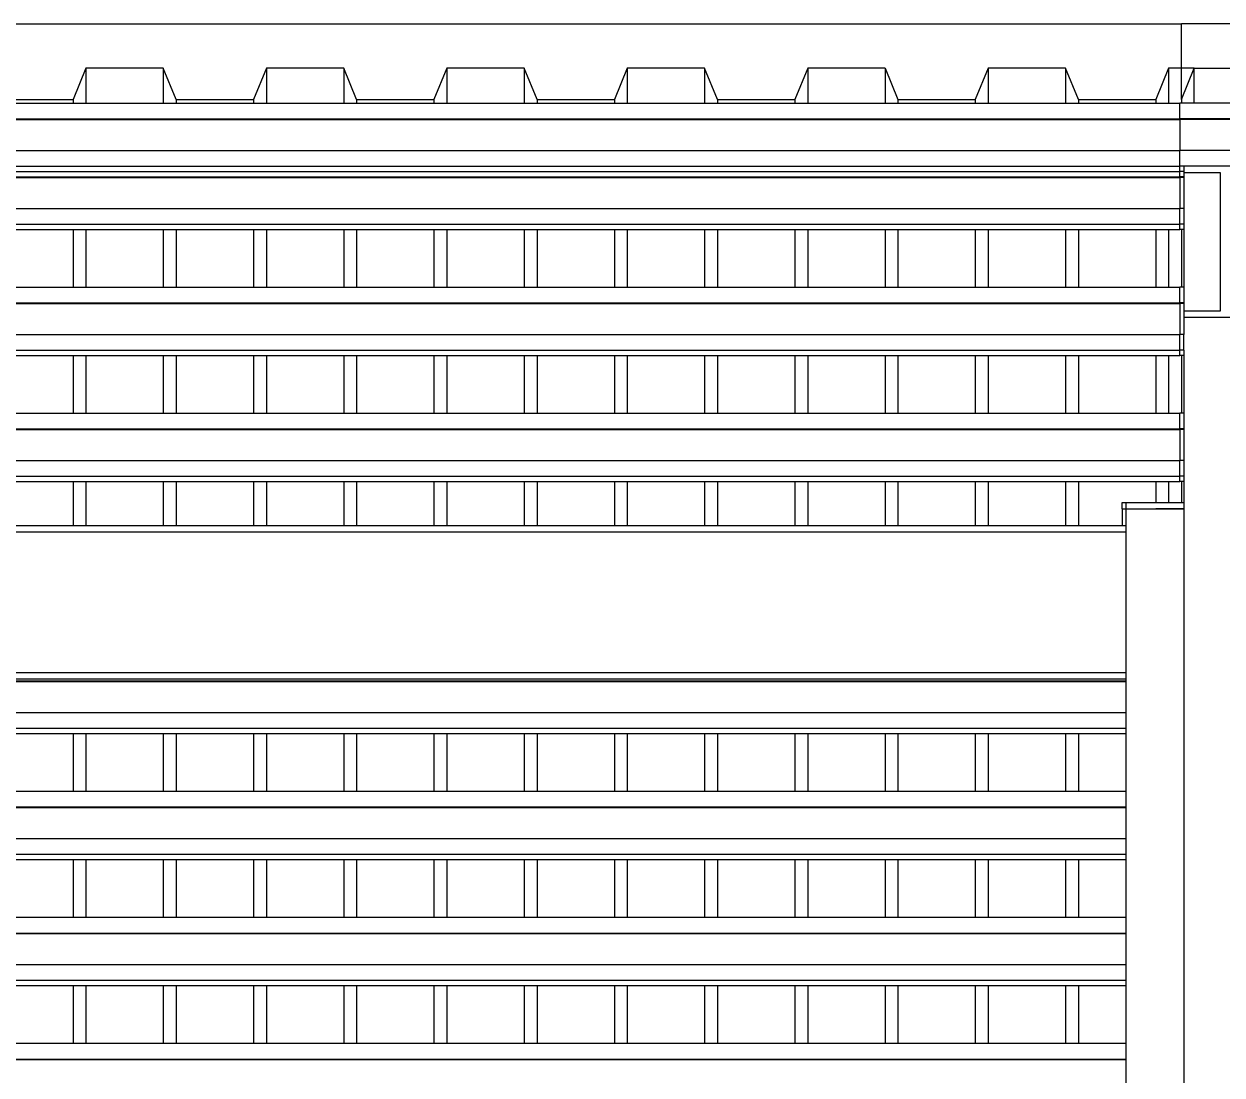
# Model space of a CAD drawing. Extents: x -101 to 101, y -14 to 18.
# Drawn here: x 21.719 to 23.594, y 16.374 to 18.019 of the extents above; entities that cross this region are included whole.
import ezdxf

# ---------------------------------------------------------------- set-up
doc = ezdxf.new("R2010")
doc.units = 0
doc.layers.get('0').update_dxf_attribs({"linetype": 'CONTINUOUS'})

msp = doc.modelspace()

# ---------------------------------------------------------------- linework, layer by layer
for p, q in [((20.5448, 18.019), (23.5301, 18.019)), ((23.5301, 17.9499), (23.5301, 18.019)), ((23.6514, 18.019), (23.5301, 18.019)), ((21.8157, 17.9499), (21.7955, 17.9006)), ((21.8157, 17.9499), (21.8157, 17.895)), ((21.9367, 17.9499), (21.8157, 17.9499)), ((21.9367, 17.9499), (21.9367, 17.895)), ((21.9569, 17.9006), (21.9367, 17.9499)), ((22.0981, 17.9499), (22.0779, 17.9006)), ((22.0981, 17.9499), (22.0981, 17.895)), ((22.2192, 17.9499), (22.0981, 17.9499)), ((22.2192, 17.9499), (22.2192, 17.895)), ((22.2393, 17.9006), (22.2192, 17.9499)), ((22.3805, 17.9499), (22.3604, 17.9006)), ((22.3805, 17.9499), (22.3805, 17.895)), ((22.5016, 17.9499), (22.3805, 17.9499)), ((22.5016, 17.9499), (22.5016, 17.895)), ((22.5217, 17.9006), (22.5016, 17.9499)), ((22.6629, 17.9499), (22.6428, 17.9006)), ((22.6629, 17.9499), (22.6629, 17.895)), ((22.784, 17.9499), (22.6629, 17.9499)), ((22.784, 17.9499), (22.784, 17.895)), ((22.8042, 17.9006), (22.784, 17.9499)), ((22.9454, 17.9499), (22.9252, 17.9006)), ((22.9454, 17.9499), (22.9454, 17.895)), ((23.0664, 17.9499), (22.9454, 17.9499)), ((23.0664, 17.9499), (23.0664, 17.895)), ((23.0664, 17.9499), (23.0866, 17.9006)), ((23.2278, 17.9499), (23.2076, 17.9006)), ((23.3488, 17.9499), (23.2278, 17.9499)), ((23.2278, 17.9499), (23.2278, 17.895)), ((23.369, 17.9006), (23.3488, 17.9499)), ((23.3488, 17.9499), (23.3488, 17.895)), ((23.5102, 17.9499), (23.49, 17.9006)), ((23.5102, 17.9499), (23.5102, 17.895)), ((23.5301, 17.9499), (23.5102, 17.9499)), ((23.5301, 17.9006), (23.5503, 17.9499)), ((23.5301, 17.9006), (23.5301, 17.9499)), ((23.5503, 17.9499), (23.5301, 17.9499)), ((23.5503, 17.895), (23.5503, 17.9499)), ((23.5503, 17.9499), (23.6312, 17.9499)), ((21.6745, 17.9006), (21.7955, 17.9006)), ((21.6745, 17.895), (21.7955, 17.895)), ((21.7955, 17.9006), (21.7955, 17.895)), ((21.7955, 17.895), (21.8157, 17.895)), ((21.8157, 17.895), (21.9367, 17.895)), ((21.9367, 17.895), (21.9569, 17.895)), ((21.9569, 17.9006), (21.9569, 17.895)), ((21.9569, 17.9006), (22.0779, 17.9006)), ((21.9569, 17.895), (22.0779, 17.895)), ((22.0779, 17.9006), (22.0779, 17.895)), ((22.0779, 17.895), (22.0981, 17.895)), ((22.0981, 17.895), (22.2192, 17.895)), ((22.2192, 17.895), (22.2393, 17.895)), ((22.2393, 17.9006), (22.2393, 17.895)), ((22.2393, 17.9006), (22.3604, 17.9006)), ((22.2393, 17.895), (22.3604, 17.895)), ((22.3604, 17.9006), (22.3604, 17.895)), ((22.3604, 17.895), (22.3805, 17.895)), ((22.3805, 17.895), (22.5016, 17.895)), ((22.5016, 17.895), (22.5217, 17.895)), ((22.5217, 17.9006), (22.5217, 17.895)), ((22.5217, 17.9006), (22.6428, 17.9006)), ((22.5217, 17.895), (22.6428, 17.895)), ((22.6428, 17.9006), (22.6428, 17.895)), ((22.6428, 17.895), (22.6629, 17.895)), ((22.6629, 17.895), (22.784, 17.895)), ((22.784, 17.895), (22.8042, 17.895)), ((22.8042, 17.9006), (22.8042, 17.895)), ((22.8042, 17.9006), (22.9252, 17.9006)), ((22.8042, 17.895), (22.9252, 17.895)), ((22.9252, 17.9006), (22.9252, 17.895)), ((22.9252, 17.895), (22.9454, 17.895)), ((22.9454, 17.895), (23.0664, 17.895)), ((23.0664, 17.895), (23.0866, 17.895)), ((23.0866, 17.9006), (23.0866, 17.895)), ((23.0866, 17.9006), (23.2076, 17.9006)), ((23.0866, 17.895), (23.2076, 17.895)), ((23.2076, 17.9006), (23.2076, 17.895)), ((23.2076, 17.895), (23.2278, 17.895)), ((23.2278, 17.895), (23.3488, 17.895)), ((23.3488, 17.895), (23.369, 17.895)), ((23.369, 17.9006), (23.49, 17.9006)), ((23.369, 17.9006), (23.369, 17.895)), ((23.369, 17.895), (23.49, 17.895)), ((23.49, 17.9006), (23.49, 17.895)), ((23.49, 17.895), (23.5102, 17.895)), ((23.5102, 17.895), (23.5277, 17.895)), ((23.5277, 17.8703), (23.5277, 17.895)), ((23.5301, 17.895), (23.5277, 17.895)), ((23.5301, 17.9006), (23.5301, 17.895)), ((23.5503, 17.895), (23.5301, 17.895)), ((23.6312, 17.895), (23.5503, 17.895)), ((5.8392, 17.8703), (23.5277, 17.8703)), ((5.8392, 17.8695), (23.5277, 17.8695)), ((23.5277, 17.8703), (23.5277, 17.8695)), ((23.6537, 17.8703), (23.5277, 17.8703)), ((23.5277, 17.8695), (23.5277, 17.821)), ((23.6537, 17.8695), (23.5277, 17.8695)), ((5.8392, 17.821), (23.5277, 17.821)), ((23.5277, 17.7963), (23.5277, 17.821)), ((23.6537, 17.821), (23.5277, 17.821)), ((19.9037, 17.7963), (23.5277, 17.7963)), ((23.5277, 17.7881), (23.5277, 17.7963)), ((23.5337, 17.7963), (23.5277, 17.7963)), ((23.6537, 17.7963), (23.5337, 17.7963)), ((23.5337, 17.7963), (23.5337, 17.7881)), ((19.9037, 17.7881), (23.5277, 17.7881)), ((19.9037, 17.7796), (23.5277, 17.7796)), ((19.9037, 17.7788), (23.5277, 17.7788)), ((23.5277, 17.7796), (23.5277, 17.7881)), ((23.5337, 17.7881), (23.5277, 17.7881)), ((23.5277, 17.7796), (23.5277, 17.7788)), ((23.5337, 17.7796), (23.5277, 17.7796)), ((23.5277, 17.7788), (23.5277, 17.7303)), ((23.5337, 17.7788), (23.5277, 17.7788)), ((23.5337, 17.7881), (23.5337, 17.7866)), ((23.5337, 17.7866), (23.5906, 17.7866)), ((23.5337, 17.7866), (23.5337, 17.7796)), ((23.5337, 17.7796), (23.5337, 17.7788)), ((23.5337, 17.7788), (23.5337, 17.7303)), ((23.5906, 17.7866), (23.5906, 17.5692)), ((19.9037, 17.7303), (23.5277, 17.7303)), ((23.5277, 17.7056), (23.5277, 17.7303)), ((23.5337, 17.7303), (23.5277, 17.7303)), ((23.5337, 17.7303), (23.5337, 17.7056)), ((19.9037, 17.7056), (23.5277, 17.7056)), ((23.5277, 17.6974), (23.5277, 17.7056)), ((23.5337, 17.7056), (23.5277, 17.7056)), ((23.5337, 17.7056), (23.5337, 17.6974)), ((21.6745, 17.6974), (21.7955, 17.6974)), ((21.7955, 17.6974), (21.7955, 17.607)), ((21.7955, 17.6974), (21.8157, 17.6974)), ((21.8157, 17.6974), (21.8157, 17.607)), ((21.8157, 17.6974), (21.9367, 17.6974)), ((21.9367, 17.6974), (21.9367, 17.607)), ((21.9367, 17.6974), (21.9569, 17.6974)), ((21.9569, 17.6974), (21.9569, 17.607)), ((21.9569, 17.6974), (22.0779, 17.6974)), ((22.0779, 17.6974), (22.0779, 17.607)), ((22.0779, 17.6974), (22.0981, 17.6974)), ((22.0981, 17.6974), (22.0981, 17.607)), ((22.0981, 17.6974), (22.2192, 17.6974)), ((22.2192, 17.6974), (22.2192, 17.607)), ((22.2192, 17.6974), (22.2393, 17.6974)), ((22.2393, 17.6974), (22.2393, 17.607)), ((22.2393, 17.6974), (22.3604, 17.6974)), ((22.3604, 17.6974), (22.3604, 17.607)), ((22.3604, 17.6974), (22.3805, 17.6974)), ((22.3805, 17.6974), (22.3805, 17.607)), ((22.3805, 17.6974), (22.5016, 17.6974)), ((22.5016, 17.6974), (22.5016, 17.607)), ((22.5016, 17.6974), (22.5217, 17.6974)), ((22.5217, 17.6974), (22.5217, 17.607)), ((22.5217, 17.6974), (22.6428, 17.6974)), ((22.6428, 17.6974), (22.6428, 17.607)), ((22.6428, 17.6974), (22.6629, 17.6974)), ((22.6629, 17.6974), (22.6629, 17.607)), ((22.6629, 17.6974), (22.784, 17.6974)), ((22.784, 17.6974), (22.784, 17.607)), ((22.784, 17.6974), (22.8042, 17.6974)), ((22.8042, 17.6974), (22.8042, 17.607)), ((22.8042, 17.6974), (22.9252, 17.6974)), ((22.9252, 17.6974), (22.9252, 17.607)), ((22.9252, 17.6974), (22.9454, 17.6974)), ((22.9454, 17.6974), (22.9454, 17.607)), ((22.9454, 17.6974), (23.0664, 17.6974)), ((23.0664, 17.6974), (23.0664, 17.607)), ((23.0664, 17.6974), (23.0866, 17.6974)), ((23.0866, 17.6974), (23.0866, 17.607)), ((23.0866, 17.6974), (23.2076, 17.6974)), ((23.2076, 17.6974), (23.2076, 17.607)), ((23.2076, 17.6974), (23.2278, 17.6974)), ((23.2278, 17.6974), (23.2278, 17.607)), ((23.2278, 17.6974), (23.3488, 17.6974)), ((23.3488, 17.6974), (23.3488, 17.607)), ((23.3488, 17.6974), (23.369, 17.6974)), ((23.369, 17.6974), (23.369, 17.607)), ((23.369, 17.6974), (23.49, 17.6974)), ((23.49, 17.6974), (23.49, 17.607)), ((23.49, 17.6974), (23.5102, 17.6974)), ((23.5102, 17.6974), (23.5102, 17.607)), ((23.5102, 17.6974), (23.5277, 17.6974)), ((23.5301, 17.6974), (23.5277, 17.6974)), ((23.5301, 17.6974), (23.5301, 17.607)), ((23.5337, 17.6974), (23.5301, 17.6974)), ((23.5337, 17.6974), (23.5337, 17.607)), ((21.6745, 17.607), (21.7955, 17.607)), ((21.7955, 17.607), (21.8157, 17.607)), ((21.8157, 17.607), (21.9367, 17.607)), ((21.9367, 17.607), (21.9569, 17.607)), ((21.9569, 17.607), (22.0779, 17.607)), ((22.0779, 17.607), (22.0981, 17.607)), ((22.0981, 17.607), (22.2192, 17.607)), ((22.2192, 17.607), (22.2393, 17.607)), ((22.2393, 17.607), (22.3604, 17.607)), ((22.3604, 17.607), (22.3805, 17.607)), ((22.3805, 17.607), (22.5016, 17.607)), ((22.5016, 17.607), (22.5217, 17.607)), ((22.5217, 17.607), (22.6428, 17.607)), ((22.6428, 17.607), (22.6629, 17.607)), ((22.6629, 17.607), (22.784, 17.607)), ((22.784, 17.607), (22.8042, 17.607)), ((22.8042, 17.607), (22.9252, 17.607)), ((22.9252, 17.607), (22.9454, 17.607)), ((22.9454, 17.607), (23.0664, 17.607)), ((23.0664, 17.607), (23.0866, 17.607)), ((23.0866, 17.607), (23.2076, 17.607)), ((23.2076, 17.607), (23.2278, 17.607)), ((23.2278, 17.607), (23.3488, 17.607)), ((23.3488, 17.607), (23.369, 17.607)), ((23.369, 17.607), (23.49, 17.607)), ((23.49, 17.607), (23.5102, 17.607)), ((23.5102, 17.607), (23.5277, 17.607)), ((23.5277, 17.5823), (23.5277, 17.607)), ((23.5301, 17.607), (23.5277, 17.607)), ((23.5337, 17.607), (23.5301, 17.607)), ((23.5337, 17.607), (23.5337, 17.5823)), ((19.9037, 17.5823), (23.5277, 17.5823)), ((19.9037, 17.5815), (23.5277, 17.5815)), ((23.5277, 17.5823), (23.5277, 17.5815)), ((23.5337, 17.5823), (23.5277, 17.5823)), ((23.5277, 17.5815), (23.5277, 17.533)), ((23.5337, 17.5815), (23.5277, 17.5815)), ((23.5337, 17.5823), (23.5337, 17.5815)), ((23.5337, 17.5815), (23.5337, 17.5692)), ((23.5337, 17.5692), (23.5337, 17.5596)), ((23.5906, 17.5692), (23.5337, 17.5692)), ((23.6537, 17.5596), (23.5337, 17.5596)), ((23.5337, 17.5596), (23.5337, 17.533)), ((19.9037, 17.533), (23.5277, 17.533)), ((23.5277, 17.5083), (23.5277, 17.533)), ((23.5337, 17.533), (23.5277, 17.533)), ((23.5337, 17.5083), (23.5337, 17.533)), ((19.9037, 17.5083), (23.5277, 17.5083)), ((21.6745, 17.5001), (21.7955, 17.5001)), ((21.7955, 17.5001), (21.7955, 17.4097)), ((21.7955, 17.5001), (21.8157, 17.5001)), ((21.8157, 17.5001), (21.8157, 17.4097)), ((21.8157, 17.5001), (21.9367, 17.5001)), ((21.9367, 17.5001), (21.9367, 17.4097)), ((21.9367, 17.5001), (21.9569, 17.5001)), ((21.9569, 17.5001), (21.9569, 17.4097)), ((21.9569, 17.5001), (22.0779, 17.5001)), ((22.0779, 17.5001), (22.0779, 17.4097)), ((22.0779, 17.5001), (22.0981, 17.5001)), ((22.0981, 17.5001), (22.0981, 17.4097)), ((22.0981, 17.5001), (22.2192, 17.5001)), ((22.2192, 17.5001), (22.2192, 17.4097)), ((22.2192, 17.5001), (22.2393, 17.5001)), ((22.2393, 17.5001), (22.2393, 17.4097)), ((22.2393, 17.5001), (22.3604, 17.5001)), ((22.3604, 17.5001), (22.3604, 17.4097)), ((22.3604, 17.5001), (22.3805, 17.5001)), ((22.3805, 17.5001), (22.3805, 17.4097)), ((22.3805, 17.5001), (22.5016, 17.5001)), ((22.5016, 17.5001), (22.5016, 17.4097)), ((22.5016, 17.5001), (22.5217, 17.5001)), ((22.5217, 17.5001), (22.5217, 17.4097)), ((22.5217, 17.5001), (22.6428, 17.5001)), ((22.6428, 17.5001), (22.6428, 17.4097)), ((22.6428, 17.5001), (22.6629, 17.5001)), ((22.6629, 17.5001), (22.6629, 17.4097)), ((22.6629, 17.5001), (22.784, 17.5001)), ((22.784, 17.5001), (22.784, 17.4097)), ((22.784, 17.5001), (22.8042, 17.5001)), ((22.8042, 17.5001), (22.8042, 17.4097)), ((22.8042, 17.5001), (22.9252, 17.5001)), ((22.9252, 17.5001), (22.9252, 17.4097)), ((22.9252, 17.5001), (22.9454, 17.5001)), ((22.9454, 17.5001), (22.9454, 17.4097)), ((22.9454, 17.5001), (23.0664, 17.5001)), ((23.0664, 17.5001), (23.0664, 17.4097)), ((23.0664, 17.5001), (23.0866, 17.5001)), ((23.0866, 17.5001), (23.0866, 17.4097)), ((23.0866, 17.5001), (23.2076, 17.5001)), ((23.2076, 17.5001), (23.2076, 17.4097)), ((23.2076, 17.5001), (23.2278, 17.5001)), ((23.2278, 17.5001), (23.2278, 17.4097)), ((23.2278, 17.5001), (23.3488, 17.5001)), ((23.3488, 17.5001), (23.3488, 17.4097)), ((23.3488, 17.5001), (23.369, 17.5001)), ((23.369, 17.5001), (23.369, 17.4097)), ((23.369, 17.5001), (23.49, 17.5001)), ((23.49, 17.5001), (23.49, 17.4097)), ((23.49, 17.5001), (23.5102, 17.5001)), ((23.5102, 17.5001), (23.5102, 17.4097)), ((23.5102, 17.5001), (23.5277, 17.5001)), ((23.5277, 17.5001), (23.5277, 17.5083)), ((23.5337, 17.5083), (23.5277, 17.5083)), ((23.5301, 17.5001), (23.5277, 17.5001)), ((23.5301, 17.5001), (23.5301, 17.4097)), ((23.5337, 17.5001), (23.5301, 17.5001)), ((23.5337, 17.5083), (23.5337, 17.5001)), ((23.5337, 17.5001), (23.5337, 17.4097)), ((21.6745, 17.4097), (21.7955, 17.4097)), ((21.7955, 17.4097), (21.8157, 17.4097)), ((21.8157, 17.4097), (21.9367, 17.4097)), ((21.9367, 17.4097), (21.9569, 17.4097)), ((21.9569, 17.4097), (22.0779, 17.4097)), ((22.0779, 17.4097), (22.0981, 17.4097)), ((22.0981, 17.4097), (22.2192, 17.4097)), ((22.2192, 17.4097), (22.2393, 17.4097)), ((22.2393, 17.4097), (22.3604, 17.4097)), ((22.3604, 17.4097), (22.3805, 17.4097)), ((22.3805, 17.4097), (22.5016, 17.4097)), ((22.5016, 17.4097), (22.5217, 17.4097)), ((22.5217, 17.4097), (22.6428, 17.4097)), ((22.6428, 17.4097), (22.6629, 17.4097)), ((22.6629, 17.4097), (22.784, 17.4097)), ((22.784, 17.4097), (22.8042, 17.4097)), ((22.8042, 17.4097), (22.9252, 17.4097)), ((22.9252, 17.4097), (22.9454, 17.4097)), ((22.9454, 17.4097), (23.0664, 17.4097)), ((23.0664, 17.4097), (23.0866, 17.4097)), ((23.0866, 17.4097), (23.2076, 17.4097)), ((23.2076, 17.4097), (23.2278, 17.4097)), ((23.2278, 17.4097), (23.3488, 17.4097)), ((23.3488, 17.4097), (23.369, 17.4097)), ((23.369, 17.4097), (23.49, 17.4097)), ((23.49, 17.4097), (23.5102, 17.4097)), ((23.5102, 17.4097), (23.5277, 17.4097)), ((23.5277, 17.385), (23.5277, 17.4097)), ((23.5301, 17.4097), (23.5277, 17.4097)), ((23.5337, 17.4097), (23.5301, 17.4097)), ((23.5337, 17.4097), (23.5337, 17.385)), ((19.9037, 17.385), (23.5277, 17.385)), ((19.9037, 17.3842), (23.5277, 17.3842)), ((23.5277, 17.385), (23.5277, 17.3842)), ((23.5337, 17.385), (23.5277, 17.385)), ((23.5277, 17.3842), (23.5277, 17.3357)), ((23.5337, 17.3842), (23.5277, 17.3842)), ((23.5337, 17.385), (23.5337, 17.3842)), ((23.5337, 17.3842), (23.5337, 17.3357)), ((19.9037, 17.3357), (23.5277, 17.3357)), ((23.5277, 17.311), (23.5277, 17.3357)), ((23.5337, 17.3357), (23.5277, 17.3357)), ((23.5337, 17.3357), (23.5337, 17.311)), ((19.9037, 17.311), (23.5277, 17.311)), ((23.5277, 17.3028), (23.5277, 17.311)), ((23.5337, 17.311), (23.5277, 17.311)), ((23.5337, 17.311), (23.5337, 17.3028)), ((21.6745, 17.3028), (21.7955, 17.3028)), ((21.7955, 17.3028), (21.7955, 17.2332)), ((21.7955, 17.3028), (21.8157, 17.3028)), ((21.8157, 17.3028), (21.8157, 17.2332)), ((21.8157, 17.3028), (21.9367, 17.3028)), ((21.9367, 17.3028), (21.9367, 17.2332)), ((21.9367, 17.3028), (21.9569, 17.3028)), ((21.9569, 17.3028), (21.9569, 17.2332)), ((21.9569, 17.3028), (22.0779, 17.3028)), ((22.0779, 17.3028), (22.0779, 17.2332)), ((22.0779, 17.3028), (22.0981, 17.3028)), ((22.0981, 17.3028), (22.0981, 17.2332)), ((22.0981, 17.3028), (22.2192, 17.3028)), ((22.2192, 17.3028), (22.2192, 17.2332)), ((22.2192, 17.3028), (22.2393, 17.3028)), ((22.2393, 17.3028), (22.2393, 17.2332)), ((22.2393, 17.3028), (22.3604, 17.3028)), ((22.3604, 17.3028), (22.3604, 17.2332)), ((22.3604, 17.3028), (22.3805, 17.3028)), ((22.3805, 17.3028), (22.3805, 17.2332)), ((22.3805, 17.3028), (22.5016, 17.3028)), ((22.5016, 17.3028), (22.5016, 17.2332)), ((22.5016, 17.3028), (22.5217, 17.3028)), ((22.5217, 17.3028), (22.5217, 17.2332)), ((22.5217, 17.3028), (22.6428, 17.3028)), ((22.6428, 17.3028), (22.6428, 17.2332)), ((22.6428, 17.3028), (22.6629, 17.3028)), ((22.6629, 17.3028), (22.6629, 17.2332)), ((22.6629, 17.3028), (22.784, 17.3028)), ((22.784, 17.3028), (22.784, 17.2332)), ((22.784, 17.3028), (22.8042, 17.3028)), ((22.8042, 17.3028), (22.8042, 17.2332)), ((22.8042, 17.3028), (22.9252, 17.3028)), ((22.9252, 17.3028), (22.9252, 17.2332)), ((22.9252, 17.3028), (22.9454, 17.3028)), ((22.9454, 17.3028), (22.9454, 17.2332)), ((22.9454, 17.3028), (23.0664, 17.3028)), ((23.0664, 17.3028), (23.0664, 17.2332)), ((23.0664, 17.3028), (23.0866, 17.3028)), ((23.0866, 17.3028), (23.0866, 17.2332)), ((23.0866, 17.3028), (23.2076, 17.3028)), ((23.2076, 17.3028), (23.2076, 17.2332)), ((23.2076, 17.3028), (23.2278, 17.3028)), ((23.2278, 17.3028), (23.2278, 17.2332)), ((23.2278, 17.3028), (23.3488, 17.3028)), ((23.3488, 17.3028), (23.3488, 17.2332)), ((23.3488, 17.3028), (23.369, 17.3028)), ((23.369, 17.3028), (23.369, 17.2332)), ((23.369, 17.3028), (23.49, 17.3028)), ((23.49, 17.3028), (23.49, 17.2697)), ((23.49, 17.3028), (23.5102, 17.3028)), ((23.5102, 17.3028), (23.5102, 17.2697)), ((23.5102, 17.3028), (23.5277, 17.3028)), ((23.5301, 17.3028), (23.5277, 17.3028)), ((23.5301, 17.3028), (23.5301, 17.2697)), ((23.5337, 17.3028), (23.5301, 17.3028)), ((23.5337, 17.3028), (23.5337, 17.2697)), ((23.4377, 17.2599), (23.4377, 17.2697)), ((23.4377, 17.2697), (23.4437, 17.2697)), ((23.4437, 17.2599), (23.4437, 17.2697)), ((23.4437, 17.2697), (23.49, 17.2697)), ((23.49, 17.2697), (23.5102, 17.2697)), ((23.5102, 17.2697), (23.5301, 17.2697)), ((23.5301, 17.2697), (23.5337, 17.2697)), ((23.5337, 17.2697), (23.5337, 17.2599)), ((23.4377, 17.2599), (23.4437, 17.2599)), ((23.4377, 17.2599), (23.4377, 17.2332)), ((23.4437, 17.2598), (23.4437, 17.2599)), ((23.4437, 17.2599), (23.49, 17.2599)), ((23.4437, 17.2598), (23.49, 17.2598)), ((23.4437, 17.2332), (23.4437, 17.2598)), ((23.49, 17.2599), (23.49, 17.2598)), ((23.49, 17.2599), (23.5102, 17.2599)), ((23.5102, 17.2598), (23.49, 17.2598)), ((23.5102, 17.2599), (23.5102, 17.2598)), ((23.5102, 17.2599), (23.5301, 17.2599)), ((23.5301, 17.2598), (23.5102, 17.2598)), ((23.5301, 17.2599), (23.5301, 17.2598)), ((23.5301, 17.2599), (23.5337, 17.2599)), ((23.5337, 17.2598), (23.5301, 17.2598)), ((23.5337, 17.2599), (23.5337, 17.2598)), ((23.5337, 17.2598), (23.5337, 11.3212)), ((21.7955, 17.2332), (21.6745, 17.2332)), ((21.8157, 17.2332), (21.7955, 17.2332)), ((21.9367, 17.2332), (21.8157, 17.2332)), ((21.9569, 17.2332), (21.9367, 17.2332)), ((22.0779, 17.2332), (21.9569, 17.2332)), ((22.0981, 17.2332), (22.0779, 17.2332)), ((22.2192, 17.2332), (22.0981, 17.2332)), ((22.2393, 17.2332), (22.2192, 17.2332)), ((22.3604, 17.2332), (22.2393, 17.2332)), ((22.3805, 17.2332), (22.3604, 17.2332)), ((22.5016, 17.2332), (22.3805, 17.2332)), ((22.5217, 17.2332), (22.5016, 17.2332)), ((22.6428, 17.2332), (22.5217, 17.2332)), ((22.6629, 17.2332), (22.6428, 17.2332)), ((22.784, 17.2332), (22.6629, 17.2332)), ((22.8042, 17.2332), (22.784, 17.2332)), ((22.9252, 17.2332), (22.8042, 17.2332)), ((22.9454, 17.2332), (22.9252, 17.2332)), ((23.0664, 17.2332), (22.9454, 17.2332)), ((23.0866, 17.2332), (23.0664, 17.2332)), ((23.2076, 17.2332), (23.0866, 17.2332)), ((23.2278, 17.2332), (23.2076, 17.2332)), ((23.3488, 17.2332), (23.2278, 17.2332)), ((23.369, 17.2332), (23.3488, 17.2332)), ((23.4377, 17.2332), (23.369, 17.2332)), ((23.4437, 17.2332), (23.4377, 17.2332)), ((23.4437, 17.2234), (23.4437, 17.2332)), ((23.4437, 17.2234), (19.9037, 17.2234)), ((23.4437, 17.003), (23.4437, 17.2234)), ((23.4437, 17.003), (19.9037, 17.003)), ((23.4437, 16.9932), (19.9037, 16.9932)), ((19.9037, 16.9905), (23.4437, 16.9905)), ((19.9037, 16.9896), (23.4437, 16.9896)), ((23.4437, 16.9932), (23.4437, 17.003)), ((23.4437, 16.9905), (23.4437, 16.9932)), ((23.4437, 16.9896), (23.4437, 16.9905)), ((23.4437, 16.9411), (23.4437, 16.9896)), ((19.9037, 16.9411), (23.4437, 16.9411)), ((23.4437, 16.9165), (23.4437, 16.9411)), ((19.9037, 16.9165), (23.4437, 16.9165)), ((23.4437, 16.9083), (23.4437, 16.9165)), ((21.6745, 16.9083), (21.7955, 16.9083)), ((21.7955, 16.9083), (21.7955, 16.8178)), ((21.7955, 16.9083), (21.8157, 16.9083)), ((21.8157, 16.9083), (21.8157, 16.8178)), ((21.8157, 16.9083), (21.9367, 16.9083)), ((21.9367, 16.9083), (21.9367, 16.8178)), ((21.9367, 16.9083), (21.9569, 16.9083)), ((21.9569, 16.9083), (21.9569, 16.8178)), ((21.9569, 16.9083), (22.0779, 16.9083)), ((22.0779, 16.9083), (22.0779, 16.8178)), ((22.0779, 16.9083), (22.0981, 16.9083)), ((22.0981, 16.9083), (22.0981, 16.8178)), ((22.0981, 16.9083), (22.2192, 16.9083)), ((22.2192, 16.9083), (22.2192, 16.8178)), ((22.2192, 16.9083), (22.2393, 16.9083)), ((22.2393, 16.9083), (22.2393, 16.8178)), ((22.2393, 16.9083), (22.3604, 16.9083)), ((22.3604, 16.9083), (22.3604, 16.8178)), ((22.3604, 16.9083), (22.3805, 16.9083)), ((22.3805, 16.9083), (22.3805, 16.8178)), ((22.3805, 16.9083), (22.5016, 16.9083)), ((22.5016, 16.9083), (22.5016, 16.8178)), ((22.5016, 16.9083), (22.5217, 16.9083)), ((22.5217, 16.9083), (22.5217, 16.8178)), ((22.5217, 16.9083), (22.6428, 16.9083)), ((22.6428, 16.9083), (22.6428, 16.8178)), ((22.6428, 16.9083), (22.6629, 16.9083)), ((22.6629, 16.9083), (22.6629, 16.8178)), ((22.6629, 16.9083), (22.784, 16.9083)), ((22.784, 16.9083), (22.784, 16.8178)), ((22.784, 16.9083), (22.8042, 16.9083)), ((22.8042, 16.9083), (22.8042, 16.8178)), ((22.8042, 16.9083), (22.9252, 16.9083)), ((22.9252, 16.9083), (22.9252, 16.8178)), ((22.9252, 16.9083), (22.9454, 16.9083)), ((22.9454, 16.9083), (22.9454, 16.8178)), ((22.9454, 16.9083), (23.0664, 16.9083)), ((23.0664, 16.9083), (23.0664, 16.8178)), ((23.0664, 16.9083), (23.0866, 16.9083)), ((23.0866, 16.9083), (23.0866, 16.8178)), ((23.0866, 16.9083), (23.2076, 16.9083)), ((23.2076, 16.9083), (23.2076, 16.8178)), ((23.2076, 16.9083), (23.2278, 16.9083)), ((23.2278, 16.9083), (23.2278, 16.8178)), ((23.2278, 16.9083), (23.3488, 16.9083)), ((23.3488, 16.9083), (23.3488, 16.8178)), ((23.3488, 16.9083), (23.369, 16.9083)), ((23.369, 16.9083), (23.369, 16.8178)), ((23.369, 16.9083), (23.4437, 16.9083)), ((23.4437, 16.8178), (23.4437, 16.9083)), ((21.6745, 16.8178), (21.7955, 16.8178)), ((21.7955, 16.8178), (21.8157, 16.8178)), ((21.8157, 16.8178), (21.9367, 16.8178)), ((21.9367, 16.8178), (21.9569, 16.8178)), ((21.9569, 16.8178), (22.0779, 16.8178)), ((22.0779, 16.8178), (22.0981, 16.8178)), ((22.0981, 16.8178), (22.2192, 16.8178)), ((22.2192, 16.8178), (22.2393, 16.8178)), ((22.2393, 16.8178), (22.3604, 16.8178)), ((22.3604, 16.8178), (22.3805, 16.8178)), ((22.3805, 16.8178), (22.5016, 16.8178)), ((22.5016, 16.8178), (22.5217, 16.8178)), ((22.5217, 16.8178), (22.6428, 16.8178)), ((22.6428, 16.8178), (22.6629, 16.8178)), ((22.6629, 16.8178), (22.784, 16.8178)), ((22.784, 16.8178), (22.8042, 16.8178)), ((22.8042, 16.8178), (22.9252, 16.8178)), ((22.9252, 16.8178), (22.9454, 16.8178)), ((22.9454, 16.8178), (23.0664, 16.8178)), ((23.0664, 16.8178), (23.0866, 16.8178)), ((23.0866, 16.8178), (23.2076, 16.8178)), ((23.2076, 16.8178), (23.2278, 16.8178)), ((23.2278, 16.8178), (23.3488, 16.8178)), ((23.3488, 16.8178), (23.369, 16.8178)), ((23.369, 16.8178), (23.4437, 16.8178)), ((23.4437, 16.7932), (23.4437, 16.8178)), ((19.9037, 16.7932), (23.4437, 16.7932)), ((19.9037, 16.7924), (23.4437, 16.7924)), ((23.4437, 16.7924), (23.4437, 16.7932)), ((23.4437, 16.7439), (23.4437, 16.7924)), ((19.9037, 16.7439), (23.4437, 16.7439)), ((23.4437, 16.7192), (23.4437, 16.7439)), ((19.9037, 16.7192), (23.4437, 16.7192)), ((21.6745, 16.711), (21.7955, 16.711)), ((21.7955, 16.711), (21.7955, 16.6206)), ((21.7955, 16.711), (21.8157, 16.711)), ((21.8157, 16.711), (21.8157, 16.6206)), ((21.8157, 16.711), (21.9367, 16.711)), ((21.9367, 16.711), (21.9367, 16.6206)), ((21.9367, 16.711), (21.9569, 16.711)), ((21.9569, 16.711), (21.9569, 16.6206)), ((21.9569, 16.711), (22.0779, 16.711)), ((22.0779, 16.711), (22.0779, 16.6206)), ((22.0779, 16.711), (22.0981, 16.711)), ((22.0981, 16.711), (22.0981, 16.6206)), ((22.0981, 16.711), (22.2192, 16.711)), ((22.2192, 16.711), (22.2192, 16.6206)), ((22.2192, 16.711), (22.2393, 16.711)), ((22.2393, 16.711), (22.2393, 16.6206)), ((22.2393, 16.711), (22.3604, 16.711)), ((22.3604, 16.711), (22.3604, 16.6206)), ((22.3604, 16.711), (22.3805, 16.711)), ((22.3805, 16.711), (22.3805, 16.6206)), ((22.3805, 16.711), (22.5016, 16.711)), ((22.5016, 16.711), (22.5016, 16.6206)), ((22.5016, 16.711), (22.5217, 16.711)), ((22.5217, 16.711), (22.5217, 16.6206)), ((22.5217, 16.711), (22.6428, 16.711)), ((22.6428, 16.711), (22.6428, 16.6206)), ((22.6428, 16.711), (22.6629, 16.711)), ((22.6629, 16.711), (22.6629, 16.6206)), ((22.6629, 16.711), (22.784, 16.711)), ((22.784, 16.711), (22.784, 16.6206)), ((22.784, 16.711), (22.8042, 16.711)), ((22.8042, 16.711), (22.8042, 16.6206)), ((22.8042, 16.711), (22.9252, 16.711)), ((22.9252, 16.711), (22.9252, 16.6206)), ((22.9252, 16.711), (22.9454, 16.711)), ((22.9454, 16.711), (22.9454, 16.6206)), ((22.9454, 16.711), (23.0664, 16.711)), ((23.0664, 16.711), (23.0664, 16.6206)), ((23.0664, 16.711), (23.0866, 16.711)), ((23.0866, 16.711), (23.0866, 16.6206)), ((23.0866, 16.711), (23.2076, 16.711)), ((23.2076, 16.711), (23.2076, 16.6206)), ((23.2076, 16.711), (23.2278, 16.711)), ((23.2278, 16.711), (23.2278, 16.6206)), ((23.2278, 16.711), (23.3488, 16.711)), ((23.3488, 16.711), (23.3488, 16.6206)), ((23.3488, 16.711), (23.369, 16.711)), ((23.369, 16.711), (23.369, 16.6206)), ((23.369, 16.711), (23.4437, 16.711)), ((23.4437, 16.711), (23.4437, 16.7192)), ((23.4437, 16.6206), (23.4437, 16.711)), ((21.6745, 16.6206), (21.7955, 16.6206)), ((21.7955, 16.6206), (21.8157, 16.6206)), ((21.8157, 16.6206), (21.9367, 16.6206)), ((21.9367, 16.6206), (21.9569, 16.6206)), ((21.9569, 16.6206), (22.0779, 16.6206)), ((22.0779, 16.6206), (22.0981, 16.6206)), ((22.0981, 16.6206), (22.2192, 16.6206)), ((22.2192, 16.6206), (22.2393, 16.6206)), ((22.2393, 16.6206), (22.3604, 16.6206)), ((22.3604, 16.6206), (22.3805, 16.6206)), ((22.3805, 16.6206), (22.5016, 16.6206)), ((22.5016, 16.6206), (22.5217, 16.6206)), ((22.5217, 16.6206), (22.6428, 16.6206)), ((22.6428, 16.6206), (22.6629, 16.6206)), ((22.6629, 16.6206), (22.784, 16.6206)), ((22.784, 16.6206), (22.8042, 16.6206)), ((22.8042, 16.6206), (22.9252, 16.6206)), ((22.9252, 16.6206), (22.9454, 16.6206)), ((22.9454, 16.6206), (23.0664, 16.6206)), ((23.0664, 16.6206), (23.0866, 16.6206)), ((23.0866, 16.6206), (23.2076, 16.6206)), ((23.2076, 16.6206), (23.2278, 16.6206)), ((23.2278, 16.6206), (23.3488, 16.6206)), ((23.3488, 16.6206), (23.369, 16.6206)), ((23.369, 16.6206), (23.4437, 16.6206)), ((23.4437, 16.5959), (23.4437, 16.6206)), ((19.9037, 16.5959), (23.4437, 16.5959)), ((19.9037, 16.5951), (23.4437, 16.5951)), ((23.4437, 16.5951), (23.4437, 16.5959)), ((23.4437, 16.5466), (23.4437, 16.5951)), ((19.9037, 16.5466), (23.4437, 16.5466)), ((23.4437, 16.5219), (23.4437, 16.5466)), ((19.9037, 16.5219), (23.4437, 16.5219)), ((23.4437, 16.5137), (23.4437, 16.5219)), ((21.6745, 16.5137), (21.7955, 16.5137)), ((21.7955, 16.5137), (21.7955, 16.4233)), ((21.7955, 16.5137), (21.8157, 16.5137)), ((21.8157, 16.5137), (21.8157, 16.4233)), ((21.8157, 16.5137), (21.9367, 16.5137)), ((21.9367, 16.5137), (21.9367, 16.4233)), ((21.9367, 16.5137), (21.9569, 16.5137)), ((21.9569, 16.5137), (21.9569, 16.4233)), ((21.9569, 16.5137), (22.0779, 16.5137)), ((22.0779, 16.5137), (22.0779, 16.4233)), ((22.0779, 16.5137), (22.0981, 16.5137)), ((22.0981, 16.5137), (22.0981, 16.4233)), ((22.0981, 16.5137), (22.2192, 16.5137)), ((22.2192, 16.5137), (22.2192, 16.4233)), ((22.2192, 16.5137), (22.2393, 16.5137)), ((22.2393, 16.5137), (22.2393, 16.4233)), ((22.2393, 16.5137), (22.3604, 16.5137)), ((22.3604, 16.5137), (22.3604, 16.4233)), ((22.3604, 16.5137), (22.3805, 16.5137)), ((22.3805, 16.5137), (22.3805, 16.4233)), ((22.3805, 16.5137), (22.5016, 16.5137)), ((22.5016, 16.5137), (22.5016, 16.4233)), ((22.5016, 16.5137), (22.5217, 16.5137)), ((22.5217, 16.5137), (22.5217, 16.4233)), ((22.5217, 16.5137), (22.6428, 16.5137)), ((22.6428, 16.5137), (22.6428, 16.4233)), ((22.6428, 16.5137), (22.6629, 16.5137)), ((22.6629, 16.5137), (22.6629, 16.4233)), ((22.6629, 16.5137), (22.784, 16.5137)), ((22.784, 16.5137), (22.784, 16.4233)), ((22.784, 16.5137), (22.8042, 16.5137)), ((22.8042, 16.5137), (22.8042, 16.4233)), ((22.8042, 16.5137), (22.9252, 16.5137)), ((22.9252, 16.5137), (22.9252, 16.4233)), ((22.9252, 16.5137), (22.9454, 16.5137)), ((22.9454, 16.5137), (22.9454, 16.4233)), ((22.9454, 16.5137), (23.0664, 16.5137)), ((23.0664, 16.5137), (23.0664, 16.4233)), ((23.0664, 16.5137), (23.0866, 16.5137)), ((23.0866, 16.5137), (23.0866, 16.4233)), ((23.0866, 16.5137), (23.2076, 16.5137)), ((23.2076, 16.5137), (23.2076, 16.4233)), ((23.2076, 16.5137), (23.2278, 16.5137)), ((23.2278, 16.5137), (23.2278, 16.4233)), ((23.2278, 16.5137), (23.3488, 16.5137)), ((23.3488, 16.5137), (23.3488, 16.4233)), ((23.3488, 16.5137), (23.369, 16.5137)), ((23.369, 16.5137), (23.369, 16.4233)), ((23.369, 16.5137), (23.4437, 16.5137)), ((23.4437, 16.4233), (23.4437, 16.5137)), ((21.6745, 16.4233), (21.7955, 16.4233)), ((21.7955, 16.4233), (21.8157, 16.4233)), ((21.8157, 16.4233), (21.9367, 16.4233)), ((21.9367, 16.4233), (21.9569, 16.4233)), ((21.9569, 16.4233), (22.0779, 16.4233)), ((22.0779, 16.4233), (22.0981, 16.4233)), ((22.0981, 16.4233), (22.2192, 16.4233)), ((22.2192, 16.4233), (22.2393, 16.4233)), ((22.2393, 16.4233), (22.3604, 16.4233)), ((22.3604, 16.4233), (22.3805, 16.4233)), ((22.3805, 16.4233), (22.5016, 16.4233)), ((22.5016, 16.4233), (22.5217, 16.4233)), ((22.5217, 16.4233), (22.6428, 16.4233)), ((22.6428, 16.4233), (22.6629, 16.4233)), ((22.6629, 16.4233), (22.784, 16.4233)), ((22.784, 16.4233), (22.8042, 16.4233)), ((22.8042, 16.4233), (22.9252, 16.4233)), ((22.9252, 16.4233), (22.9454, 16.4233)), ((22.9454, 16.4233), (23.0664, 16.4233)), ((23.0664, 16.4233), (23.0866, 16.4233)), ((23.0866, 16.4233), (23.2076, 16.4233)), ((23.2076, 16.4233), (23.2278, 16.4233)), ((23.2278, 16.4233), (23.3488, 16.4233)), ((23.3488, 16.4233), (23.369, 16.4233)), ((23.369, 16.4233), (23.4437, 16.4233)), ((23.4437, 16.3986), (23.4437, 16.4233)), ((19.9037, 16.3986), (23.4437, 16.3986)), ((19.9037, 16.3978), (23.4437, 16.3978)), ((23.4437, 16.3978), (23.4437, 16.3986)), ((23.4437, 16.3493), (23.4437, 16.3978))]:
    msp.add_line(p, q)

doc.saveas('drawing.dxf')
